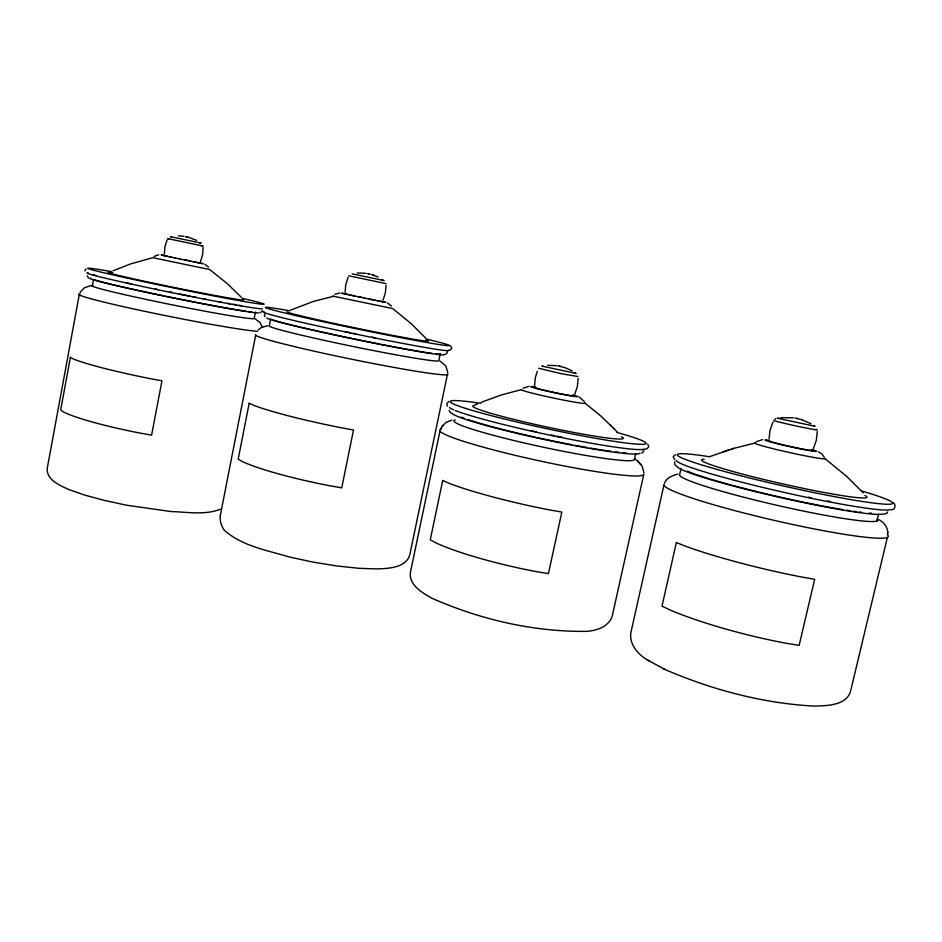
<?xml version="1.0" encoding="UTF-8"?>
<svg xmlns="http://www.w3.org/2000/svg" width="942" height="942" viewBox="0 0 942 942"><rect width="100%" height="100%" fill="white"/><g stroke="black" fill="none" stroke-linecap="round" stroke-linejoin="round"><path stroke-width="1.41" d="M386.067 285.167L385.372 292.891L382.994 300.251M643.987 472.99L642.091 465.925L635.238 458.895M534.55 385.702L535.362 377.542L537.305 371.278M578.164 378.366L577.328 386.573L574.691 394.38M887.635 534.302C888.494 528.085 884.255 522.339 878.851 519.701M84.827 270.955L86.028 268.847M887.635 533.196L887.658 531.665M87.359 275.676L88.477 278.067M769.013 439.16L769.991 430.412L772.946 422.087M817.315 431.601L816.314 440.385L813.323 448.745M447.45 351.778L446.755 353.603L443.588 354.957M449.322 410.088L449.475 411.513L451.194 413.149M79.246 294.787L47.265 468.198C45.946 479.89 60.465 485.672 68.86 489.569L84.474 495.021L104.15 500.355L126.499 505.195L171.173 511.577C187.34 511.989 204.909 515.333 220.416 509.21M92.281 286.121L93.529 279.397A82.884 2.485 11.5 0 0 164.897 296.106M255.459 312.049L254.175 318.596A82.849 2.85 11.4 0 1 164.485 303.265A82.849 2.85 11.4 0 1 92.917 285.485M270.684 318.702L269.294 325.744A86.711 3.285 11.6 0 0 355.888 347.056A86.711 3.285 11.6 0 0 438.819 360.503L440.267 353.556A86.758 2.861 11.7 0 1 435.687 353.827M439.938 431.212L410.371 572.606C408.781 585.441 423.417 593.578 432.825 598.653C480.361 619.471 532.489 631.623 584.476 631.399C594.979 631.305 608.732 627.337 612.229 616.08L643.775 474.403A104.456 8.89 12.2 0 1 530.735 458.942A104.456 8.89 12.2 0 1 441.233 429.128M635.732 453.514L634.355 459.731A92.281 7.065 12.1 0 1 534.656 445.319A92.281 7.065 12.1 0 1 455.257 419.955M681.054 468.398L679.582 474.921A101.701 7.948 12.9 0 0 784.392 506.973A101.701 7.948 12.9 0 0 877.108 518.901M876.884 521.02L878.497 514.25M887.352 537.435L850.391 691.934C845.551 705.888 825.922 705.723 814.041 706.088C762.69 703.321 712.105 689.803 664.981 669.503L663.886 668.902M262.229 311.013L260.392 312.744M643.857 451.206L641.69 453.149M674.613 461.898L674.908 464.806L679.476 468.657M167.052 239.939L164.897 246.898L164.355 254.187M200.422 261.699L202.589 254.776L203.142 247.499M348.116 277.219L345.749 284.614L345.078 292.35M887.67 511.953L886.822 513.296L884.232 514.096M664.475 483.211C666.524 477.606 672.694 475.498 677.946 474.062M80.058 292.373L84.474 287.687L91.374 285.497M442.175 426.514L446.061 422.299L451.936 420.12M440.891 428.539L442.905 425.313M265.043 313.604L264.384 314.781L264.938 316.748M448.604 401.433L446.755 404.177L447.32 406.202M258.19 329.947L261.652 327.357L267.669 325.767M774.866 419.225L775.796 418.66M154.099 256.424L158.656 254.799M523.104 388.163L529.133 386.35M756.344 441.704L762.631 439.62M334.94 294.281L339.944 292.997M449.522 350.377L451.807 348.316L450.735 345.914M477.453 403.894L473.638 405.613A76.903 4.922 12.1 0 0 550.01 427.68A76.903 4.922 12.1 0 0 621.484 436.817M290.619 310.118L313.45 301.405L333.762 296.235M112.934 270.813L130.797 263.866L152.745 257.696L209.795 269.565L227.611 283.931L241.34 297.342M481.303 402.258L501.285 394.992L521.574 389.564A32.617 1.495 12 0 0 554.237 398.207A32.617 1.495 12 0 0 584.605 402.835L600.76 415.952L614.255 428.928M710.056 456.493L733.665 448.392L755.449 442.94A35.949 1.684 12.5 0 0 787.43 452.066A35.949 1.684 12.5 0 0 824.697 458.413L846.469 476.216L863.272 492.89M675.473 454.668L673.2 456.646L674.413 459.39M729.308 449.734L723.185 451.701M732.181 448.863L733.665 448.392M642.15 449.628C644.987 450.276 651.334 447.438 647.566 444.224M780.765 417.647L793.765 417.824M891.426 509.728C895.324 510.234 896.077 504.677 893.487 502.722M357.265 272.992L365.908 273.298M547.691 365.331L556.899 365.684M178.415 235.889L183.784 236.265M796.697 418.425L797.332 418.472M542.91 366.202L541.85 366.108L576.115 373.421L574.538 372.844M779.246 418.354L777.268 418.201L815.089 426.279L814.041 425.925M382.322 301.664L380.191 301.275M559.183 366.144L560.231 366.297M348.787 275.806L385.996 283.601M199.834 242.895L201.211 243.118L170.455 236.666L171.409 236.901M201.458 245.744L203.06 246.027L167.676 238.609L168.783 238.868M381.604 280.08L384.089 280.528L352.226 273.875M344.513 293.727L341.699 293.197L354.793 296.024M165.156 255.753L161.164 254.976L168.253 256.518M196.643 262.418L199.598 262.959M377.365 300.71L385.749 302.382L382.358 301.605M193.487 261.782L203.06 263.713L199.221 262.842M185.362 236.524L187.54 236.972M367.38 273.545L369.853 274.04M189.53 260.969L195.595 262.229M379.909 301.252L369.123 299.026M185.044 260.051L190.908 261.275M375.434 300.345L364.271 298.013M180.016 259.026L185.586 260.18M358.973 296.671L361.763 297.26M185.527 259.945L188.353 260.545M174.588 257.884L180.346 259.074M358.549 296.836L364.366 298.061M169.69 256.848L175.777 258.12M359.373 296.989L348.422 294.693M165.662 256L171.656 257.248M795.401 418.095L801.889 419.732M558.312 365.908L565.494 367.839L572.23 370.913M347.786 294.528L345.149 293.916M185.668 236.572L187.234 236.925M165.827 256L164.438 255.659M367.945 273.639L369.276 273.945M187.788 237.031L196.666 240.375M332.785 296.106L392.767 308.576L411.324 323.789L425.607 337.99M371.336 274.44L378.072 276.995M374.127 275.347L372.667 274.852M801.618 419.649L810.991 423.7M204.661 264.196L208.571 267.187M387.433 302.888L391.495 306.056M579.083 396.865L584.228 401.398M818.504 451.819L821.93 454.009L824.25 457.2M887.388 534.715A115.112 9.985 13 0 1 782.402 522.233A115.112 9.985 13 0 1 664.039 484.635L630.822 632.871C629.197 644.599 638.393 654.82 647.884 660.224L664.981 669.503M647.884 660.224L649.226 660.954M262.441 311.095L265.891 313.227M440.279 361.151L445.931 366.097L447.733 372.596M263.006 311.625L263.713 312.014M255.117 318.808L260.169 322.776L262.582 327.51M577.87 376.494L561.668 373.774L538.694 368.275M610.039 424.642L611.193 425.843M613.007 427.621L617.257 432.072M637.746 460.885L638.794 462.039M640.054 463.429L641.161 464.642M257.519 331.372A93.764 3.909 11.3 0 1 147.623 311.943A93.764 3.909 11.3 0 1 80.176 293.928M251.667 311.932A82.884 2.485 11.5 0 1 248.37 311.531M245.603 311.154A82.884 2.485 11.5 0 1 166.287 296.389M258.897 312.756A86.464 2.591 11.5 0 1 165.356 296.318A86.464 2.591 11.5 0 1 90.632 278.137M241.529 305.726A86.487 2.308 11.5 0 1 238.856 305.267M236.018 304.772A86.487 2.308 11.5 0 1 233.051 304.254M230.295 303.76A86.487 2.308 11.5 0 1 227.752 303.3M221.017 302.064A86.487 2.308 11.5 0 1 218.179 301.546M205.709 299.179A86.487 2.308 11.5 0 1 202.954 298.649M195.924 297.272A86.487 2.308 11.5 0 1 193.075 296.718M190.225 296.153A86.487 2.308 11.5 0 1 179.263 293.963M172.327 292.55A86.487 2.308 11.5 0 1 169.56 291.985M158.115 289.618A86.487 2.308 11.5 0 1 155.23 289.006M131.385 283.895A86.487 2.308 11.5 0 1 126.146 282.73M96.131 275.559A86.487 2.308 11.5 0 1 92.728 274.569M242.141 298.308A89.879 2.119 11.5 0 1 236.265 300.121A89.879 2.119 11.5 0 1 113.935 275.135A89.879 2.119 11.5 0 1 111.238 271.579M262.359 308.894A89.855 2.402 11.5 0 1 162.083 290.631A89.855 2.402 11.5 0 1 88.195 272.78M242.636 299.45A69.037 1.625 11.5 0 1 171.468 286.933A69.037 1.625 11.5 0 1 112.746 272.733M811.298 449.817A22.278 0.966 12.4 0 1 792.234 446.955A22.278 0.966 12.4 0 1 769.508 440.774M812.028 449.652A26.4 1.142 12.4 0 1 808.778 450.441A26.4 1.142 12.4 0 1 775.501 443.235A26.4 1.142 12.4 0 1 767.86 440.091M890.426 509.598A110.367 7.618 12.8 0 1 775.878 490.523A110.367 7.618 12.8 0 1 676.073 460.143M816.066 429.375A22.314 0.659 12.2 0 1 797.05 426.161A22.314 0.659 12.2 0 1 774.194 420.415M861.577 490.97A110.414 7.206 12.7 0 1 860.552 501.203A110.414 7.206 12.7 0 1 708.007 466.843A110.414 7.206 12.7 0 1 709.903 456.811M864.933 495.445A84.78 5.522 12.7 0 1 783.026 483.964A84.78 5.522 12.7 0 1 704.192 459.19M871.527 513.213A101.748 7.406 12.8 0 1 869.231 513.072M862.271 512.401A101.748 7.406 12.8 0 1 859.033 512.001M856.09 511.624A101.748 7.406 12.8 0 1 853.499 511.259M850.767 510.858A101.748 7.406 12.8 0 1 846.446 510.187M843.431 509.704A101.748 7.406 12.8 0 1 758.969 492.136M757.639 491.806A101.748 7.406 12.8 0 1 733.406 485.625M732.087 485.271A101.748 7.406 12.8 0 1 710.468 479.125M708.902 478.654A101.748 7.406 12.8 0 1 695.384 474.238M694.278 473.838A101.748 7.406 12.8 0 1 687.354 471.13M883.243 513.967A106.152 7.724 12.8 0 1 862.531 513.049M860.917 512.837A106.152 7.724 12.8 0 1 758.31 492.36A106.152 7.724 12.8 0 1 680.348 468.928M830.232 501.509A106.187 7.324 12.8 0 1 827.335 500.956M811.25 497.788A106.187 7.324 12.8 0 1 808.448 497.211M572.159 395.039A20.218 0.86 12 0 1 554.885 392.626A20.218 0.86 12 0 1 535.845 387.409M573.419 395.087A23.95 1.013 12 0 1 569.722 395.687A23.95 1.013 12 0 1 538.412 389.034A23.95 1.013 12 0 1 535.397 387.021M616.986 432.449A100.135 6.406 12.1 0 1 616.939 441.763A100.135 6.406 12.1 0 1 477.665 411.984A100.135 6.406 12.1 0 1 480.879 403.353M644.387 449.063A100.099 6.771 12.1 0 1 559.289 437.1A100.099 6.771 12.1 0 1 455.139 410.429M453.467 409.723A100.099 6.771 12.1 0 1 449.475 407.439M626.03 452.949A92.328 6.594 12.1 0 1 623.039 452.713M619.106 452.325A92.328 6.594 12.1 0 1 615.326 451.877M611.193 451.348A92.328 6.594 12.1 0 1 606.766 450.723M605.235 450.5A92.328 6.594 12.1 0 1 590.304 448.109M587.372 447.591A92.328 6.594 12.1 0 1 584.393 447.073M583.063 446.838A92.328 6.594 12.1 0 1 574.82 445.319M571.982 444.777A92.328 6.594 12.1 0 1 536.728 437.512M535.35 437.218A92.328 6.594 12.1 0 1 490.912 426.385M489.699 426.055A92.328 6.594 12.1 0 1 468.221 419.649M464.371 418.295A92.328 6.594 12.1 0 1 461.227 417.07M639.948 453.149A96.319 6.877 12.1 0 1 548.232 440.338A96.319 6.877 12.1 0 1 452.019 413.42M562.374 437.335A96.355 6.512 12.1 0 1 556.91 436.217M554.132 435.651A96.355 6.512 12.1 0 1 551.353 435.063M536.104 431.777A96.355 6.512 12.1 0 1 530.334 430.494M432.213 353.403A86.758 2.861 11.7 0 1 381.11 344.383M379.791 344.124A86.758 2.861 11.7 0 1 272.791 319.903M442.787 354.875A90.503 2.979 11.7 0 1 345.855 337.366A90.503 2.979 11.7 0 1 266.998 317.937M374.951 337.778A90.526 2.661 11.7 0 1 372.09 337.201M356.217 333.963A90.526 2.661 11.7 0 1 353.309 333.362M350.4 332.75A90.526 2.661 11.7 0 1 344.584 331.537M425.819 338.967A94.082 2.449 11.7 0 1 421.38 341.522A94.082 2.449 11.7 0 1 293.092 314.969A94.082 2.449 11.7 0 1 289.7 310.789M448.274 350.106A94.059 2.779 11.7 0 1 370.689 337.13A94.059 2.779 11.7 0 1 266.668 313.462M426.326 340.215A72.263 1.884 11.7 0 1 365.414 329.983A72.263 1.884 11.7 0 1 286.957 311.79M220.251 515.792C219.71 520.855 221.323 526.366 224.455 530.381C242.294 546.172 267.069 550.246 289.147 556.946L312.909 562.08L336.741 565.954L358.596 568.285L376.847 568.909C388.964 568.485 408.192 567.944 410.335 552.153L447.544 373.903A98.145 4.51 11.6 0 1 353.556 359.62A98.145 4.51 11.6 0 1 255.753 334.728L220.251 515.792M70.391 357.336L60.688 409.935L63.326 411.889A93.128 10.927 10.5 0 0 138.863 432.861L151.603 435.133L161.953 380.839L149.189 378.448A93.435 7.713 10.9 0 1 73.111 358.89L70.391 357.336M249.183 403.235L238.196 459.143L242.447 461.627A97.438 12.587 11.3 0 0 328.534 485.53L341.734 487.85L353.497 430.023L340.274 427.562A97.78 8.878 11.4 0 1 253.539 405.272L249.183 403.235M442.716 480.455L430.258 539.813L436.464 543.157A103.82 16.155 12.5 0 0 534.773 571.335L548.421 573.631L561.832 512.095L548.162 509.657A104.197 11.963 12.3 0 1 449.063 483.293L442.716 480.455M676.356 542.533L662.002 606.13L670.845 610.345A114.371 18.134 14 0 0 785.027 643.08L799.134 645.376L814.677 579.283L800.559 576.81A114.818 13.435 13.4 0 1 685.364 546.172L676.356 542.533"/></g></svg>
